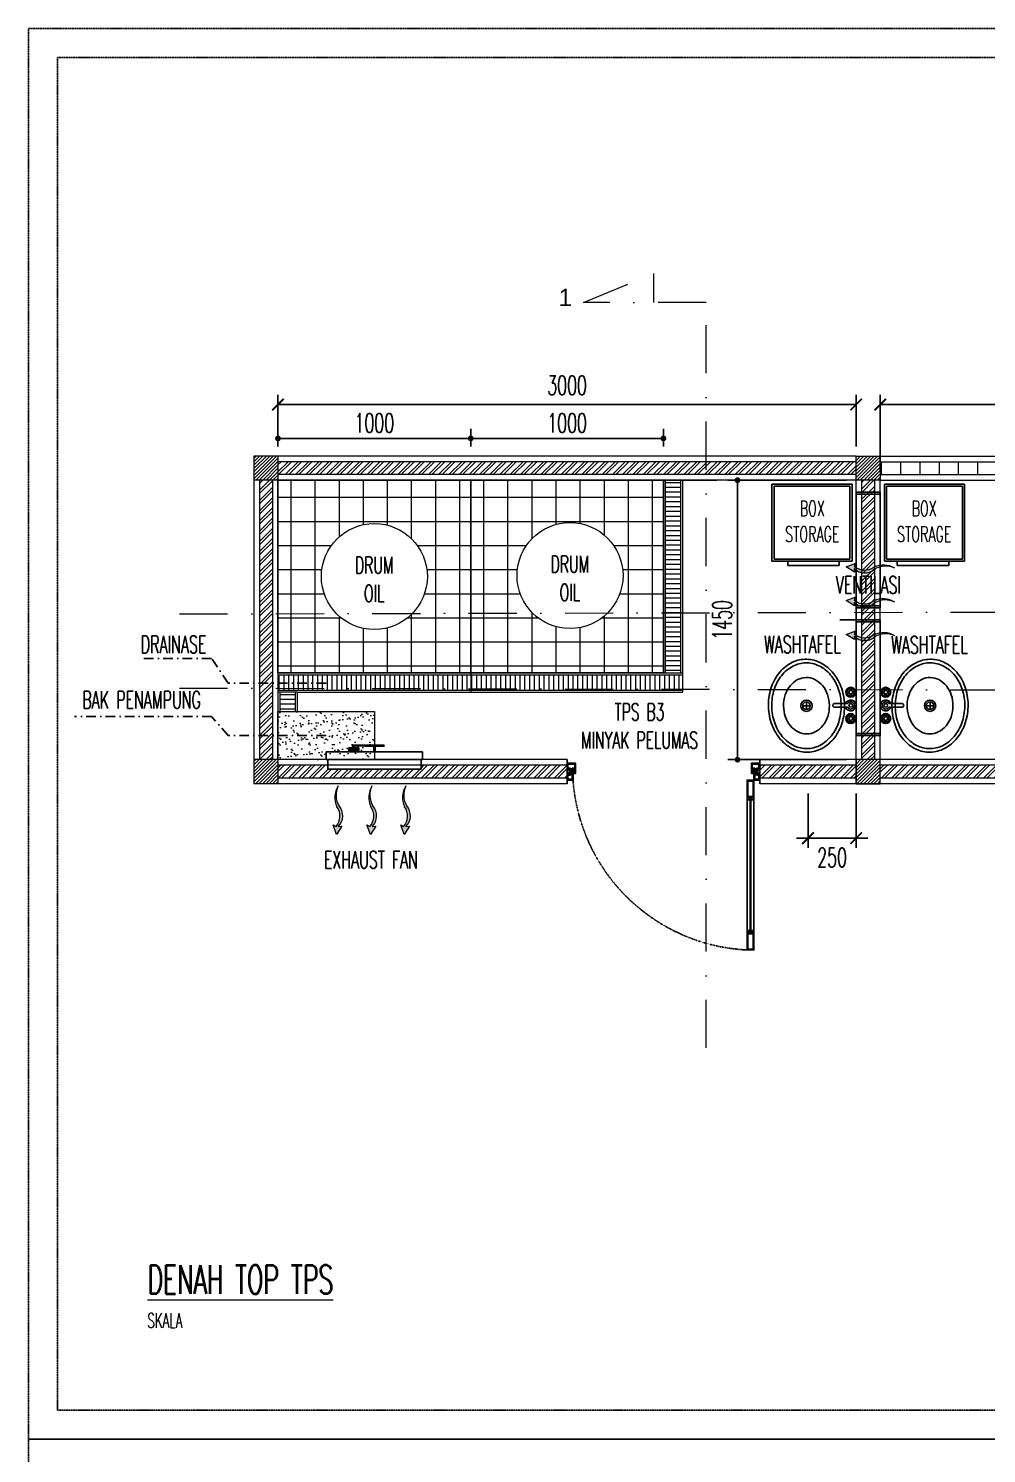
# Model space of a CAD drawing. Header units: millimetres. Extents: x -3140 to 122882, y -13467 to 35950.
# Drawn here: x 57513 to 62484, y 22979 to 30373 of the extents above; entities that cross this region are included whole.
import ezdxf

# ---------------------------------------------------------------- set-up
doc = ezdxf.new("R2010")
doc.units = ezdxf.units.MM
doc.header["$MEASUREMENT"] = 0
doc.linetypes.add('DASHDOT', pattern=[1, 0.5, -0.25, 0, -0.25])
doc.linetypes.add('HIDDEN', pattern=[0.375, 0.25, -0.125])
doc.layers.add('ALM', color=120, linetype='Continuous')
doc.layers.add('Edges', color=7, linetype='Continuous')
doc.layers.add('C NOTASI', color=3, linetype='Continuous', lineweight=5)
doc.layers.add('inst ME', color=7, linetype='Continuous', lineweight=13)
doc.styles.add('300', font='rs.shx', dxfattribs={"width": 0.6, "height": 100})
doc.styles.get("Standard").update_dxf_attribs({"font": 'arial.ttf'})
doc.dimstyles.new('300', dxfattribs={"dimtxt": 50, "dimasz": 30, "dimexe": 50, "dimexo": 50, "dimgap": 30, "dimtad": 2, "dimdec": 0, "dimzin": 0, "dimtxsty": '300', "dimblk": 'DOT', "dimcen": 0.2, "dimclrd": 1, "dimclre": 1, "dimclrt": 3, "dimadec": 0, "dimazin": 0, "dimtfac": 1, "dimtdec": 0, "dimtix": 1, "dimtmove": 0, "dimatfit": 3, "dimfxl": 1, "dimtolj": 1, "dimtzin": 0, "dimarcsym": 0})
pattern_1 = [(45, (79739.36, -46931.59), (-26.516504, 26.516504), []), (45, (79757.038, -46931.59), (-26.516504, 26.516504), [])]
pattern_2 = [(0, (79739.36, -46931.59), (0, 25), [])]
pattern_3 = [(90, (56751.16, 15065.72), (-125, 0), []), (180, (56751.16, 15065.72), (-7e-15, -125), [])]

# ---------------------------------------------------------------- blocks, each defined once
blk = doc.blocks.new('Sink - Oval top')
for p, q in [((-1, 0), (1, 0)), ((0, 1), (0, -1))]:
    blk.add_line(p, q)
at = {"linetype": 'Continuous'}
for points in [[(-12.23, 0.39, 0.117634), (-11.46, -3.36, 0.104469), (-8.88, -6.8, 0.090016), (-5.08, -9.07, 0.08192), (-0.32, -10.02, 0.08192), (4.49, -9.38, 0.090016), (8.42, -7.36, 0.104469), (11.22, -4.09, 0.117634), (12.23, -0.39, 0.117634), (11.46, 3.36, 0.104469), (8.88, 6.8, 0.090016), (5.08, 9.07, 0.08192), (0.32, 10.02, 0.08192), (-4.49, 9.38, 0.090016), (-8.42, 7.36, 0.104469), (-11.22, 4.09, 0.117634)], [(-11.29, 0.16, 0.118622), (-10.52, -3.25, 0.104678), (-8.07, -6.36, 0.089562), (-4.54, -8.37, 0.081185), (-0.13, -9.15, 0.081185), (4.3, -8.49, 0.089562), (7.89, -6.58, 0.104678), (10.42, -3.55, 0.118622), (11.29, -0.16, 0.118622), (10.52, 3.25, 0.104678), (8.07, 6.36, 0.089562), (4.54, 8.37, 0.081185), (0.13, 9.15, 0.081185), (-4.3, 8.49, 0.089562), (-7.89, 6.58, 0.104678), (-10.42, 3.55, 0.118622)], [(-7.42, 0.08, 0.118283), (-6.91, -2.17, 0.104607), (-5.29, -4.21, 0.089718), (-2.97, -5.53, 0.081436), (-0.07, -6.04, 0.081436), (2.84, -5.59, 0.089718), (5.2, -4.33, 0.104607), (6.86, -2.32, 0.118283), (7.42, -0.08, 0.118283), (6.91, 2.17, 0.104607), (5.29, 4.21, 0.089718), (2.97, 5.53, 0.081436), (0.07, 6.04, 0.081436), (-2.84, 5.59, 0.089718), (-5.2, 4.33, 0.104607), (-6.86, 2.32, 0.118283)]]:
    blk.add_lwpolyline(points, format="xyb", close=True, dxfattribs=at)
for radius in [1.5, 1]:
    blk.add_circle((0, 0), radius)
blk = doc.blocks.new('Faucet - Bathroom top')
for p, q in [((-4.107, 0.125), (-4.375, 0.125)), ((-3.75, 0.4788), (-3.75, 0.75)), ((-3.5, 0.482), (-3.5, 0.75)), ((-3.1461, 0.125), (-2.875, 0.125)), ((3.143, 0.125), (2.875, 0.125)), ((3.5, 0.4788), (3.5, 0.75)), ((3.75, 0.482), (3.75, 0.75)), ((4.1039, 0.125), (4.375, 0.125)), ((-4.1039, -0.125), (-4.375, -0.125)), ((-3.75, -0.4821), (-3.75, -0.75)), ((-3.5, -0.4789), (-3.5, -0.75)), ((-3.143, -0.125), (-2.875, -0.125)), ((-0.5, -0.8639), (-0.5, -4.5)), ((0.5, -4.5), (0.5, -0.8631)), ((3.1461, -0.125), (2.875, -0.125)), ((3.5, -0.4821), (3.5, -0.75)), ((3.75, -0.4789), (3.75, -0.75)), ((4.107, -0.125), (4.375, -0.125))]:
    blk.add_line(p, q)
for centre, radius in [((-3.625, 0), 1.375), ((-4.625, 0), 0.2795), ((-3.625, 0), 0.5), ((-3.625, 1), 0.2795), ((-2.625, 0), 0.2795), ((0, 0), 0.5), ((3.625, 0), 1.375), ((2.625, 0), 0.2795), ((3.625, 0), 0.5), ((3.625, 1), 0.2795), ((4.625, 0), 0.2795), ((-3.625, -1), 0.2795), ((3.625, -1), 0.2795)]:
    blk.add_circle(centre, radius)
for centre, radius, start, end in [((-3.625, 0), 1, 105.2407, 164.2093), ((-3.625, 0), 1, 16.44125, 74.07887), ((0, 0), 1.5, 289.6514, 250.3603), ((0, 0), 1, 300.3431, 239.7554), ((3.625, 0), 1, 106.12, 164.0884), ((3.625, 0), 1, 16.23422, 73.90469), ((-3.625, 0), 1, 196.2342, 253.9047), ((-3.625, 0), 1, 286.12, 344.0884), ((3.625, 0), 1, 196.4413, 254.0789), ((3.625, 0), 1, 285.2407, 344.2093), ((0, -4.5), 0.5, 180, 0)]:
    blk.add_arc(centre, radius, start, end)
blk = doc.blocks.new('_ArchTick')
at = {"color": 0, "linetype": 'ByBlock', "const_width": 0.15}
blk.add_lwpolyline([(-0.5, -0.5), (0.5, 0.5)], dxfattribs=at)
blk = doc.blocks.new('*D80')
at = {"layer": 'Defpoints', "color": 0, "transparency": 16777216}
for p in [(61932.8, 28422), (61932.8, 28029.6), (65682.8, 28029.6)]:
    blk.add_point(p, dxfattribs=at)
at = {"layer": 'inst ME', "color": 1, "lineweight": -2, "transparency": 16777216}
for p, q in [((61932.8, 28079.6), (61932.8, 28472)), ((65682.8, 28079.6), (65682.8, 28472)), ((65682.8, 28422), (61932.8, 28422))]:
    blk.add_line(p, q, dxfattribs=at)
at = {"layer": 'inst ME', "color": 1, "lineweight": -2, "transparency": 16777216, "xscale": 60, "yscale": 60, "zscale": 60, "rotation": 180}
blk.add_blockref('_ArchTick', (61932.8, 28422), dxfattribs=at)
at = {"layer": 'inst ME', "color": 1, "lineweight": -2, "transparency": 16777216, "xscale": 60, "yscale": 60, "zscale": 60}
blk.add_blockref('_ArchTick', (65682.8, 28422), dxfattribs=at)
at = {"layer": 'inst ME', "color": 3, "transparency": 16777216, "insert": (63807.8, 28522), "char_height": 100, "attachment_point": 5, "style": '300'}
blk.add_mtext('\\A1;3750', dxfattribs=at)
blk = doc.blocks.new('*D81')
at = {"layer": 'Defpoints', "color": 0, "transparency": 16777216}
for p in [(58807.8, 28422), (58807.8, 28154.6), (61807.8, 28154.6)]:
    blk.add_point(p, dxfattribs=at)
at = {"layer": 'inst ME', "color": 1, "lineweight": -2, "transparency": 16777216}
for p, q in [((58807.8, 28204.6), (58807.8, 28472)), ((61807.8, 28204.6), (61807.8, 28472)), ((61807.8, 28422), (58807.8, 28422))]:
    blk.add_line(p, q, dxfattribs=at)
at = {"layer": 'inst ME', "color": 1, "lineweight": -2, "transparency": 16777216, "xscale": 60, "yscale": 60, "zscale": 60, "rotation": 180}
blk.add_blockref('_ArchTick', (58807.8, 28422), dxfattribs=at)
at = {"layer": 'inst ME', "color": 1, "lineweight": -2, "transparency": 16777216, "xscale": 60, "yscale": 60, "zscale": 60}
blk.add_blockref('_ArchTick', (61807.8, 28422), dxfattribs=at)
at = {"layer": 'inst ME', "color": 3, "transparency": 16777216, "insert": (60307.8, 28522), "char_height": 100, "attachment_point": 5, "style": '300'}
blk.add_mtext('\\A1;3000', dxfattribs=at)
blk = doc.blocks.new('*D82')
at = {"layer": 'Defpoints', "color": 0, "transparency": 16777216}
for p in [(61557.8, 26454.6), (61807.8, 26454.6), (61557.8, 26172.4)]:
    blk.add_point(p, dxfattribs=at)
at = {"layer": 'inst ME', "color": 1, "lineweight": -2, "transparency": 16777216}
for p, q in [((61557.8, 26404.6), (61557.8, 26122.4)), ((61807.8, 26404.6), (61807.8, 26122.4)), ((61557.8, 26172.4), (61497.8, 26172.4)), ((61807.8, 26172.4), (61557.8, 26172.4)), ((61807.8, 26172.4), (61867.8, 26172.4))]:
    blk.add_line(p, q, dxfattribs=at)
at = {"layer": 'inst ME', "color": 1, "lineweight": -2, "transparency": 16777216, "xscale": 60, "yscale": 60, "zscale": 60}
blk.add_blockref('_ArchTick', (61557.8, 26172.4), dxfattribs=at)
at = {"layer": 'inst ME', "color": 1, "lineweight": -2, "transparency": 16777216, "xscale": 60, "yscale": 60, "zscale": 60, "rotation": 180}
blk.add_blockref('_ArchTick', (61807.8, 26172.4), dxfattribs=at)
at = {"layer": 'inst ME', "color": 3, "transparency": 16777216, "insert": (61682.8, 26072.4), "char_height": 100, "attachment_point": 5, "style": '300'}
blk.add_mtext('\\A1;250', dxfattribs=at)
blk = doc.blocks.new('industrial exhaust fan pl')
at = {"layer": 'Edges'}
for p, q in [((50.11, 66.59), (50.11, 66.72)), ((50.11, 66.72), (51.61, 66.72)), ((50.11, 66.59), (50.55, 66.59)), ((50.55, 66.33), (50.55, 66.59)), ((50.56, 66.59), (50.55, 66.59)), ((50.56, 66.59), (50.56, 66.33)), ((50.56, 66.59), (51.61, 66.59)), ((51.61, 66.59), (51.61, 66.72)), ((56.54, 66.59), (51.61, 66.59)), ((56.54, 66.59), (56.54, 66.72)), ((56.54, 66.72), (66.55, 66.72)), ((56.54, 66.59), (57.35, 66.59)), ((57.35, 66.33), (57.35, 66.59)), ((57.35, 66.59), (66.39, 66.59)), ((66.39, 66.59), (66.39, 66.33)), ((66.39, 66.59), (66.55, 66.59)), ((66.55, 66.59), (66.55, 66.72)), ((36.54, 59.13), (36.54, 63.13)), ((48.3, 63.13), (36.54, 63.13)), ((48.3, 64.5), (48.21, 64.5)), ((48.21, 64.5), (48.21, 64.27)), ((48.21, 64.27), (48.3, 64.27)), ((48.3, 65.34), (48.3, 64.5)), ((49.64, 65.34), (48.3, 65.34)), ((48.54, 64.5), (48.3, 64.5)), ((48.3, 64.27), (48.3, 63.13)), ((48.3, 64.27), (48.92, 64.27)), ((48.3, 63.13), (48.39, 63.13)), ((48.92, 64.27), (48.39, 63.83)), ((48.39, 63.83), (48.39, 63.13)), ((48.39, 63.13), (48.44, 63.13)), ((48.44, 63.83), (48.45, 63.84)), ((48.44, 63.83), (48.44, 63.13)), ((48.44, 63.13), (48.45, 63.13)), ((48.45, 63.84), (48.92, 64.24)), ((48.45, 63.84), (48.45, 63.13)), ((48.45, 63.13), (48.57, 63.13)), ((49.09, 65.27), (48.54, 64.5)), ((48.54, 64.5), (53.17, 64.5)), ((48.57, 63.83), (48.99, 64.18)), ((48.57, 63.83), (48.57, 63.13)), ((48.57, 63.13), (48.77, 63.13)), ((48.77, 63.83), (49.15, 64.12)), ((48.77, 63.83), (48.77, 63.13)), ((48.77, 63.13), (49.44, 63.13)), ((48.92, 64.27), (48.92, 64.27)), ((48.92, 64.27), (48.92, 64.24)), ((48.92, 64.24), (48.97, 64.27)), ((48.92, 64.27), (48.97, 64.27)), ((48.99, 64.27), (48.97, 64.27)), ((48.99, 64.27), (48.99, 64.18)), ((48.99, 64.18), (49.1, 64.27)), ((48.99, 64.27), (49.1, 64.27)), ((49.64, 65.27), (49.09, 65.27)), ((49.1, 64.27), (49.15, 64.27)), ((49.15, 64.27), (49.15, 64.12)), ((49.15, 64.12), (49.36, 64.27)), ((49.15, 64.27), (49.36, 64.27)), ((49.36, 64.27), (49.44, 64.27)), ((49.44, 64.27), (49.44, 63.13)), ((49.44, 64.27), (49.55, 64.27)), ((49.44, 63.13), (49.55, 63.13)), ((49.55, 63.83), (49.55, 64.27)), ((49.55, 64.27), (49.64, 64.27)), ((49.55, 63.83), (49.55, 63.13)), ((49.64, 63.83), (49.55, 63.83)), ((49.55, 63.13), (49.64, 63.13)), ((49.64, 65.34), (49.64, 65.27)), ((50.55, 65.34), (49.64, 65.34)), ((49.64, 65.27), (52.07, 65.27)), ((49.64, 63.83), (49.64, 64.27)), ((49.64, 64.27), (49.97, 64.27)), ((49.64, 63.83), (49.64, 63.13)), ((49.64, 63.13), (49.97, 63.13)), ((49.97, 63.83), (49.97, 64.27)), ((49.97, 64.27), (50.06, 64.27)), ((50.06, 63.83), (49.97, 63.83)), ((49.97, 63.83), (49.97, 63.13)), ((49.97, 63.13), (50.06, 63.13)), ((50.06, 63.83), (50.06, 64.27)), ((50.39, 64.27), (50.06, 64.27)), ((50.06, 63.83), (50.06, 63.13)), ((50.06, 63.13), (50.39, 63.13)), ((50.11, 66.2), (50.11, 66.33)), ((50.55, 66.33), (50.11, 66.33)), ((50.11, 66.2), (50.55, 66.2)), ((50.39, 63.83), (50.39, 64.27)), ((50.39, 64.27), (50.48, 64.27)), ((50.48, 63.83), (50.39, 63.83)), ((50.39, 63.83), (50.39, 63.13)), ((50.39, 63.13), (50.48, 63.13)), ((50.48, 63.83), (50.48, 64.27)), ((50.48, 64.27), (50.81, 64.27)), ((50.48, 63.83), (50.48, 63.13)), ((50.48, 63.13), (50.81, 63.13)), ((50.56, 66.33), (50.55, 66.33)), ((50.55, 65.34), (50.55, 66.2)), ((50.55, 66.2), (51.16, 66.2)), ((50.55, 65.34), (51.16, 65.34)), ((51.61, 66.33), (50.56, 66.33)), ((50.81, 63.83), (50.81, 64.27)), ((50.9, 64.27), (50.81, 64.27)), ((50.81, 63.83), (50.9, 63.83)), ((50.81, 63.83), (50.81, 63.13)), ((50.81, 63.13), (50.9, 63.13)), ((50.9, 64.27), (51.19, 64.27)), ((50.9, 63.83), (50.9, 64.27)), ((50.9, 63.83), (50.9, 63.13)), ((50.9, 63.13), (51.19, 63.13)), ((51.16, 65.34), (51.16, 66.2)), ((51.16, 66.2), (51.61, 66.2)), ((52.07, 65.34), (51.16, 65.34)), ((51.19, 63.83), (51.19, 64.27)), ((51.19, 64.27), (51.27, 64.27)), ((51.19, 63.83), (51.27, 63.83)), ((51.19, 63.83), (51.19, 63.13)), ((51.19, 63.13), (51.27, 63.13)), ((51.27, 63.83), (51.27, 64.27)), ((51.61, 64.27), (51.27, 64.27)), ((51.27, 63.83), (51.27, 63.13)), ((51.27, 63.13), (51.61, 63.13)), ((51.61, 66.2), (51.61, 66.33)), ((51.61, 66.33), (56.54, 66.33)), ((51.61, 63.83), (51.61, 64.27)), ((51.61, 64.27), (51.69, 64.27)), ((51.61, 63.83), (51.61, 63.13)), ((51.61, 63.83), (51.69, 63.83)), ((51.61, 63.13), (51.69, 63.13)), ((51.69, 63.83), (51.69, 64.27)), ((51.69, 64.27), (52.02, 64.27)), ((51.69, 63.83), (51.69, 63.13)), ((51.69, 63.13), (52.02, 63.13)), ((52.02, 63.83), (52.02, 64.27)), ((52.02, 64.27), (52.11, 64.27)), ((52.02, 63.83), (52.11, 63.83)), ((52.02, 63.83), (52.02, 63.13)), ((52.02, 63.13), (52.11, 63.13)), ((52.07, 65.34), (52.07, 65.27)), ((53.41, 65.34), (52.07, 65.34)), ((52.62, 65.27), (52.07, 65.27)), ((52.11, 63.83), (52.11, 64.27)), ((52.28, 64.27), (52.11, 64.27)), ((52.11, 63.83), (52.11, 63.13)), ((52.11, 63.13), (52.28, 63.13)), ((52.28, 64.27), (52.28, 63.13)), ((52.28, 64.27), (52.36, 64.27)), ((52.28, 63.13), (52.94, 63.13)), ((52.57, 64.11), (52.36, 64.27)), ((52.36, 64.27), (52.57, 64.27)), ((52.57, 64.27), (52.57, 64.11)), ((52.57, 64.27), (52.62, 64.27)), ((52.94, 63.83), (52.57, 64.11)), ((52.62, 65.27), (53.17, 64.5)), ((52.73, 64.19), (52.62, 64.27)), ((52.62, 64.27), (52.73, 64.27)), ((52.73, 64.27), (52.73, 64.19)), ((52.73, 64.27), (52.75, 64.27)), ((53.14, 63.83), (52.73, 64.19)), ((52.78, 64.25), (52.75, 64.27)), ((52.75, 64.27), (52.78, 64.27)), ((52.78, 64.27), (52.78, 64.25)), ((52.79, 64.27), (52.78, 64.27)), ((52.78, 64.27), (52.78, 64.27)), ((52.78, 64.27), (52.79, 64.27)), ((53.26, 63.83), (52.78, 64.25)), ((52.79, 64.27), (52.79, 64.27)), ((53.32, 63.83), (52.79, 64.27)), ((53.41, 64.27), (52.79, 64.27)), ((52.94, 63.83), (52.94, 63.13)), ((52.94, 63.13), (53.14, 63.13)), ((53.14, 63.83), (53.14, 63.13)), ((53.14, 63.13), (53.26, 63.13)), ((53.41, 64.5), (53.17, 64.5)), ((53.26, 63.83), (53.26, 63.13)), ((53.26, 63.13), (53.32, 63.13)), ((53.32, 63.83), (53.32, 63.13)), ((53.32, 63.13), (53.41, 63.13)), ((53.41, 64.5), (53.41, 65.34)), ((53.5, 64.5), (53.41, 64.5)), ((53.41, 64.27), (53.5, 64.27)), ((53.41, 63.13), (53.41, 64.27)), ((61.2, 63.13), (53.41, 63.13)), ((53.5, 64.5), (53.5, 64.27)), ((56.54, 66.2), (56.54, 66.33)), ((57.35, 66.33), (56.54, 66.33)), ((56.54, 66.2), (61.03, 66.2)), ((66.39, 66.33), (57.35, 66.33)), ((61.03, 66.2), (61.03, 66.07)), ((61.23, 66.2), (61.03, 66.2)), ((61.03, 66.07), (61.2, 66.07)), ((61.2, 63.13), (61.2, 66.07)), ((61.2, 66.07), (61.23, 66.07)), ((61.2, 63.13), (61.89, 63.13)), ((61.23, 66.2), (61.23, 66.07)), ((61.23, 66.2), (61.86, 66.2)), ((61.23, 66.07), (61.86, 66.07)), ((61.86, 66.2), (61.86, 66.07)), ((61.86, 66.2), (62.06, 66.2)), ((61.86, 66.07), (61.89, 66.07)), ((61.89, 63.13), (61.89, 66.07)), ((61.89, 66.07), (62.06, 66.07)), ((61.89, 63.13), (86.54, 63.13)), ((62.06, 66.2), (62.06, 66.07)), ((62.06, 66.2), (66.55, 66.2)), ((66.39, 66.33), (66.55, 66.33)), ((66.55, 66.2), (66.55, 66.33)), ((86.54, 59.13), (86.54, 63.13)), ((36.54, 59.13), (37.34, 59.13)), ((37.34, 59.13), (37.34, 54.25)), ((37.34, 59.13), (85.75, 59.13)), ((85.75, 54.25), (37.34, 54.25)), ((85.75, 59.13), (85.75, 54.25)), ((85.75, 59.13), (86.54, 59.13))]:
    blk.add_line(p, q, dxfattribs=at)
blk = doc.blocks.new('_Dot')
at = {"color": 0, "lineweight": -2}
blk.add_line((-0.5, 0), (-1, 0), dxfattribs=at)
at = {"color": 0, "const_width": 0.5}
blk.add_lwpolyline([(-0.25, 0, 1), (0.25, 0, 1)], format="xyb", close=True, dxfattribs=at)
blk = doc.blocks.new('*D137')
at = {"color": 1, "lineweight": -2, "transparency": 16777216}
for p, q in [((61757.8, 28029.6), (61142, 28029.6)), ((61192, 27999.6), (61192, 26609.6)), ((61757.8, 26579.6), (61142, 26579.6))]:
    blk.add_line(p, q, dxfattribs=at)
at = {"layer": 'Defpoints', "color": 0, "transparency": 16777216}
for p in [(61807.8, 28029.6), (61192, 26579.6), (61807.8, 26579.6)]:
    blk.add_point(p, dxfattribs=at)
at = {"color": 1, "lineweight": -2, "transparency": 16777216, "xscale": 30, "yscale": 30, "zscale": 30}
for p, rotation in [((61192, 28029.6), 90), ((61192, 26579.6), 270)]:
    blk.add_blockref('_Dot', p, dxfattribs=dict(at, rotation=rotation))
at = {"color": 3, "transparency": 16777216, "insert": (61112, 27304.6), "char_height": 100, "attachment_point": 5, "rotation": 90, "style": '300'}
blk.add_mtext('\\A1;1450', dxfattribs=at)
blk = doc.blocks.new('*D125')
at = {"color": 1, "lineweight": -2, "transparency": 16777216}
for p, q in [((58807.8, 28204.6), (58807.8, 28296.5)), ((58837.8, 28246.5), (59777.8, 28246.5)), ((59807.8, 28204.6), (59807.8, 28296.5))]:
    blk.add_line(p, q, dxfattribs=at)
at = {"layer": 'Defpoints', "color": 0, "transparency": 16777216}
for p in [(59807.8, 28246.5), (58807.8, 28154.6), (59807.8, 28154.6)]:
    blk.add_point(p, dxfattribs=at)
at = {"color": 1, "lineweight": -2, "transparency": 16777216, "xscale": 30, "yscale": 30, "zscale": 30, "rotation": 180}
blk.add_blockref('_Dot', (58807.8, 28246.5), dxfattribs=at)
at = {"color": 1, "lineweight": -2, "transparency": 16777216, "xscale": 30, "yscale": 30, "zscale": 30}
blk.add_blockref('_Dot', (59807.8, 28246.5), dxfattribs=at)
at = {"color": 3, "transparency": 16777216, "insert": (59307.8, 28326.5), "char_height": 100, "attachment_point": 5, "style": '300'}
blk.add_mtext('\\A1;1000', dxfattribs=at)
blk = doc.blocks.new('*D126')
at = {"color": 1, "lineweight": -2, "transparency": 16777216}
for p, q in [((59807.8, 28204.6), (59807.8, 28296.5)), ((59837.8, 28246.5), (60777.8, 28246.5)), ((60807.8, 28204.6), (60807.8, 28296.5))]:
    blk.add_line(p, q, dxfattribs=at)
at = {"layer": 'Defpoints', "color": 0, "transparency": 16777216}
for p in [(60807.8, 28246.5), (59807.8, 28154.6), (60807.8, 28154.6)]:
    blk.add_point(p, dxfattribs=at)
at = {"color": 1, "lineweight": -2, "transparency": 16777216, "xscale": 30, "yscale": 30, "zscale": 30, "rotation": 180}
blk.add_blockref('_Dot', (59807.8, 28246.5), dxfattribs=at)
at = {"color": 1, "lineweight": -2, "transparency": 16777216, "xscale": 30, "yscale": 30, "zscale": 30}
blk.add_blockref('_Dot', (60807.8, 28246.5), dxfattribs=at)
at = {"color": 3, "transparency": 16777216, "insert": (60307.8, 28326.5), "char_height": 100, "attachment_point": 5, "style": '300'}
blk.add_mtext('\\A1;1000', dxfattribs=at)

msp = doc.modelspace()

# ---------------------------------------------------------------- hatches: boundary and pattern name
at = {"layer": 'inst ME'}
h = msp.add_hatch(dxfattribs=at)
h.set_pattern_fill('ANSI31', color=129, scale=100, angle=360)
h.set_pattern_definition([(45, (79739.36, -46931.589), (-8.8388348, 8.8388348), [])])
h.paths.add_polyline_path([(58807.8, 28154.6), (58682.8, 28154.6), (58682.8, 28029.6), (58807.8, 28029.6)])
h.paths.add_polyline_path([(58807.8, 26579.6), (58682.8, 26579.6), (58682.8, 26454.6), (58807.8, 26454.6)])
h = msp.add_hatch(dxfattribs=at)
h.set_pattern_fill('ANSI32', color=129, scale=100, angle=360)
h.set_pattern_definition(pattern_1)
h.paths.add_polyline_path([(61807.8, 28125.6), (58807.8, 28125.6), (58807.8, 28058.6), (61807.8, 28058.6)])
h.paths.add_polyline_path([(58778.8, 28029.6), (58711.8, 28029.6), (58711.8, 26579.6), (58778.8, 26579.6)])
h = msp.add_hatch(dxfattribs=at)
h.set_pattern_fill('ANSI31', color=129, scale=100, angle=360)
h.set_pattern_definition([(45, (132419.179, -4052.352), (-8.8388348, 8.8388348), [])])
h.paths.add_polyline_path([(61932.8, 28154.6), (61807.8, 28154.6), (61807.8, 28029.6), (61932.8, 28029.6)])
h = msp.add_hatch(dxfattribs=at)
h.set_pattern_fill('_USER', color=4, scale=100, angle=90, pattern_type=0)
h.set_pattern_definition([(90, (79739.36, -46931.59), (-100, 6e-15), [])])
h.paths.add_polyline_path([(65682.8, 28125.6), (61932.8, 28125.6), (61932.8, 28058.6), (65682.8, 28058.6)])
h = msp.add_hatch(dxfattribs=at)
h.set_pattern_fill('ANSI37', color=129, scale=1000, angle=45)
h.set_pattern_definition(pattern_3)
h.paths.add_polyline_path([(59807.8, 28029.6), (58807.8, 28029.6), (58807.8, 27029.6), (59807.8, 27029.6)])
h.paths.add_polyline_path([(59582.8, 27529.6, -1), (59032.8, 27529.6, -1)], flags=16)
h.paths.add_polyline_path([(59184.8, 27449.5), (59430, 27449.5), (59430, 27581.5), (59184.8, 27581.5)], flags=8)
h = msp.add_hatch(dxfattribs=at)
h.set_pattern_fill('ANSI37', color=129, scale=1000, angle=45)
h.set_pattern_definition(pattern_3)
h.paths.add_polyline_path([(60807.8, 28029.6), (59807.8, 28029.6), (59807.8, 27029.6), (60807.8, 27029.6)])
h.paths.add_polyline_path([(60598.1, 27534.7, -1), (60048.1, 27534.7, -1)], flags=16)
h.paths.add_polyline_path([(60200.1, 27454.5), (60445.2, 27454.5), (60445.2, 27586.5), (60200.1, 27586.5)], flags=8)
h = msp.add_hatch(dxfattribs=at)
h.set_pattern_fill('_USER', color=4, scale=25, pattern_type=0)
h.set_pattern_definition(pattern_2)
h.paths.add_polyline_path([(60897.8, 28029.6), (60817.8, 28029.6), (60817.8, 27019.6), (60897.8, 27019.6)])
h = msp.add_hatch(dxfattribs=at)
h.set_pattern_fill('ANSI32', color=129, scale=100, angle=360)
h.set_pattern_definition([(45, (132419.18, -4052.352), (-26.516504, 26.516504), []), (45, (132436.856, -4052.352), (-26.516504, 26.516504), [])])
h.paths.add_polyline_path([(61903.8, 28029.6), (61836.8, 28029.6), (61836.8, 26579.6), (61903.8, 26579.6)])
h = msp.add_hatch(color=4, dxfattribs=at)
h.dxf.hatch_style = 1
h.paths.add_polyline_path([(61799.5, 27553.2), (61796.9, 27571.9, 0.398617), (61903.8, 27568.1, -0.256098), (62007.5, 27572.7, 0.254419), (61899.8, 27578.7, -0.347199), (61796.9, 27583.9), (61806, 27599.4), (61755.1, 27580.5)])
h = msp.add_hatch(color=4, dxfattribs=at)
h.dxf.hatch_style = 1
h.paths.add_polyline_path([(61799.5, 27377.7), (61796.9, 27396.3, 0.398617), (61903.8, 27392.5, -0.256098), (62007.5, 27397.2, 0.254419), (61899.8, 27403.2, -0.347199), (61796.9, 27408.4), (61806, 27423.9), (61755.1, 27404.9)])
h = msp.add_hatch(color=4, dxfattribs=at)
h.dxf.hatch_style = 1
h.paths.add_polyline_path([(61799.5, 27202.2), (61796.9, 27220.8, 0.398617), (61903.8, 27217, -0.256098), (62007.5, 27221.7, 0.254419), (61899.8, 27227.7, -0.347199), (61796.9, 27232.8), (61806, 27248.3), (61755.1, 27229.4)])
h = msp.add_hatch(dxfattribs=at)
h.set_pattern_fill('_USER', color=4, scale=25, angle=90, pattern_type=0)
h.set_pattern_definition([(90, (79739.36, -46931.59), (-25, 2e-15), [])])
h.paths.add_polyline_path([(60907.8, 27019.6), (59807.8, 27019.6), (59807.8, 26939.6), (60907.8, 26939.6)])
h.paths.add_polyline_path([(59807.8, 27019.6), (58807.8, 27019.6), (58807.8, 26939.6), (59807.8, 26939.6)])
h = msp.add_hatch(dxfattribs=at)
h.set_pattern_fill('_USER', color=4, scale=25, pattern_type=0)
h.set_pattern_definition(pattern_2)
h.paths.add_polyline_path([(58897.8, 26929.6), (58817.8, 26929.6), (58817.8, 26829.6), (58897.8, 26829.6)])
h = msp.add_hatch(dxfattribs=at)
h.set_pattern_fill('AR-SAND', color=4, scale=30)
h.set_pattern_definition([(37.5, (79739.36, -46931.59), (-1.8898, 57.804713), [0, -45.6, 0, -51, 0, -48.75]), (7.5, (79739.36, -46931.59), (53.0933, 84.66438), [0, -24.6, 0, -41.1, 0, -15.75]), (327.5, (79702.46, -46931.59), (93.424256, 0.16977), [0, -15, 0, -54, 0, -70.5]), (317.5, (79702.46, -46931.59), (90.1838, 26.33027), [0, -7.5, 0, -35.4, 0, -40.5])])
h.paths.add_polyline_path([(58807.8, 26829.6), (58807.8, 26579.6), (59307.8, 26579.6), (59307.8, 26829.6)])
h = msp.add_hatch(dxfattribs=at)
h.set_pattern_fill('ANSI32', color=129, scale=100, angle=360)
h.set_pattern_definition(pattern_1)
h.paths.add_polyline_path([(60307.8, 26550.6), (59550, 26550.6), (59550, 26530.8), (59065.8, 26530.8), (59065.8, 26550.6), (58807.8, 26550.6), (58807.8, 26483.6), (60307.8, 26483.6)])
h = msp.add_hatch(dxfattribs=at)
h.set_pattern_fill('ANSI32', color=129, scale=100, angle=360)
h.set_pattern_definition(pattern_1)
h.paths.add_polyline_path([(61807.8, 26550.6), (61307.8, 26550.6), (61307.8, 26483.6), (61807.8, 26483.6)])
h = msp.add_hatch(dxfattribs=at)
h.set_pattern_fill('ANSI31', color=129, scale=100, angle=360)
h.set_pattern_definition([(45, (132419.179, -5627.352), (-8.8388348, 8.8388348), [])])
h.paths.add_polyline_path([(61932.8, 26579.6), (61807.8, 26579.6), (61807.8, 26454.6), (61932.8, 26454.6)])
h = msp.add_hatch(dxfattribs=at)
h.set_pattern_fill('ANSI32', color=129, scale=100, angle=360)
h.set_pattern_definition(pattern_1)
h.paths.add_polyline_path([(62882.8, 26550.6), (61932.8, 26550.6), (61932.8, 26483.6), (62882.8, 26483.6)])
h = msp.add_hatch(color=4, dxfattribs=at)
h.dxf.hatch_style = 1
h.paths.add_polyline_path([(59139.5, 26235.1), (59120.9, 26232.5, 0.398617), (59124.7, 26339.4, -0.256098), (59120, 26443, 0.254419), (59114, 26335.3, -0.347199), (59108.9, 26232.5), (59093.4, 26241.6), (59112.3, 26190.6)])
h = msp.add_hatch(color=4, dxfattribs=at)
h.dxf.hatch_style = 1
h.paths.add_polyline_path([(59315.1, 26235.1), (59296.4, 26232.5, 0.398617), (59300.2, 26339.4, -0.256098), (59295.6, 26443, 0.254419), (59289.5, 26335.3, -0.347199), (59284.4, 26232.5), (59268.9, 26241.6), (59287.8, 26190.6)])
h = msp.add_hatch(color=4, dxfattribs=at)
h.dxf.hatch_style = 1
h.paths.add_polyline_path([(59490.6, 26235.1), (59471.9, 26232.5, 0.398617), (59475.7, 26339.4, -0.256098), (59471.1, 26443, 0.254419), (59465.1, 26335.3, -0.347199), (59459.9, 26232.5), (59444.4, 26241.6), (59463.3, 26190.6)])

# ---------------------------------------------------------------- linework, layer by layer
at = {"linetype": 'Continuous'}
for p, q in [((61370.7, 27609.3), (61370.7, 28009.2)), ((61370.7, 28009.2), (61786.1, 28009.2)), ((61381.8, 27620.4), (61381.8, 27998.1)), ((61381.8, 27998.1), (61775, 27998.1)), ((61775, 27998.1), (61775, 27620.4)), ((61786.1, 28009.2), (61786.1, 27609.3)), ((61954.6, 28009.2), (61954.6, 27609.3)), ((62370, 28009.2), (61954.6, 28009.2)), ((61965.7, 27998.1), (61965.7, 27620.4)), ((62358.9, 27998.1), (61965.7, 27998.1)), ((62358.9, 27620.4), (62358.9, 27998.1)), ((62370, 27609.3), (62370, 28009.2)), ((61786.1, 27609.3), (61370.7, 27609.3)), ((61775, 27620.4), (61381.8, 27620.4)), ((61452.8, 27587), (61452.8, 27609.3)), ((61719.4, 27587), (61452.8, 27587)), ((61954.6, 27609.3), (62370, 27609.3)), ((61965.7, 27620.4), (62358.9, 27620.4)), ((62021.2, 27609.3), (62021.2, 27587)), ((62021.2, 27587), (62287.9, 27587)), ((62287.9, 27587), (62287.9, 27609.3))]:
    msp.add_line(p, q, dxfattribs=at)
at = {"linetype": 'DASHDOT'}
for points in [[(57513.4, 23054.3), (67048.4, 23054.3), (67048.4, 30373.4), (57513.4, 30373.4)], [(57663.4, 23204.3), (66898.4, 23204.3), (66898.4, 30223.4), (57663.4, 30223.4)], [(57513.4, 15735.3), (67048.4, 15735.3), (67048.4, 23054.3), (57513.4, 23054.3)]]:
    msp.add_lwpolyline(points, close=True, dxfattribs=at)
for points in [[(61807.8, 27967.6), (61932.8, 27967.6), (61932.8, 27367.6), (61807.8, 27367.6), (61807.8, 27967.6)], [(61807.8, 27957.6), (61932.8, 27957.6)], [(61719.4, 27587), (61719.4, 27609.3)], [(61807.8, 27367.6), (61807.8, 27305.6), (61722.1, 27305.6)], [(61932.8, 27377.6), (61807.8, 27377.6)], [(61807.8, 27304.6), (61932.8, 27304.6), (61932.8, 26704.6), (61807.8, 26704.6), (61807.8, 27304.6)], [(61807.8, 27294.6), (61932.8, 27294.6)], [(61932.8, 26714.6), (61807.8, 26714.6)]]:
    msp.add_lwpolyline(points)
at = {"color": 3, "linetype": 'DASHDOT', "ltscale": 100}
for points in [[(59057.8, 26976.1), (58550.2, 26976.1), (58462.8, 27105), (58067, 27105)], [(59057.8, 26704.6), (58550.2, 26704.6), (58463.7, 26802.9), (57752.6, 26802.9)]]:
    msp.add_lwpolyline(points, dxfattribs=at)
at = {"layer": 'ALM'}
for p, q in [((61241.8, 26371.9), (61241.8, 25693.5)), ((61277, 26371.9), (61277, 25693.5))]:
    msp.add_line(p, q, dxfattribs=at)
for points in [[(60338.7, 26530.4), (60343.5, 26530.4), (60347.5, 26522.5), (60351.9, 26522.5), (60351.9, 26561.3), (60307.8, 26561.3), (60307.8, 26522.5), (60312.2, 26522.5), (60316.2, 26530.4), (60320.6, 26530.4), (60320.6, 26517.2), (60320.6, 26504), (60316.2, 26504), (60312.2, 26511.9), (60307.8, 26511.9), (60307.8, 26473.2), (60338.7, 26473.2)], [(60334.3, 26477.6), (60312.2, 26477.6), (60312.2, 26499.6), (60325, 26499.6), (60325, 26517.2), (60325, 26534.8), (60312.2, 26534.8), (60312.2, 26556.9), (60347.5, 26556.9), (60347.5, 26534.8), (60334.3, 26534.8)], [(61277, 26530.4), (61272.2, 26530.4), (61268.2, 26522.5), (61263.8, 26522.5), (61263.8, 26561.3), (61307.8, 26561.3), (61307.8, 26522.5), (61303.4, 26522.5), (61299.5, 26530.4), (61295.1, 26530.4), (61295.1, 26517.2), (61295.1, 26504), (61299.5, 26504), (61303.4, 26511.9), (61307.8, 26511.9), (61307.8, 26473.2), (61277, 26473.2)], [(61281.4, 26477.6), (61303.4, 26477.6), (61303.4, 26499.6), (61290.7, 26499.6), (61290.7, 26517.2), (61290.7, 26534.8), (61303.4, 26534.8), (61303.4, 26556.9), (61268.2, 26556.9), (61268.2, 26534.8), (61281.4, 26534.8)], [(60351.9, 26521.6), (60346.9, 26521.6), (60343, 26529.6), (60339.6, 26529.6), (60339.6, 26517.2), (60347.5, 26517.2), (60347.5, 26512.8), (60339.6, 26512.8), (60339.6, 26508.4), (60351.9, 26508.4)], [(61254.1, 26371.9), (61254.1, 26376.3), (61250.6, 26380.2), (61250.6, 26384.6), (61268.2, 26384.6), (61268.2, 26380.2), (61264.7, 26376.3), (61264.7, 26371.9), (61277, 26371.9), (61277, 26473.2), (61272.6, 26473.2), (61272.6, 26473.2), (61246.2, 26473.2), (61246.2, 26473.2), (61241.8, 26473.2), (61241.8, 26371.9)], [(61263.8, 26521.6), (61268.7, 26521.6), (61272.7, 26529.6), (61276.1, 26529.6), (61276.1, 26517.2), (61268.2, 26517.2), (61268.2, 26512.8), (61276.1, 26512.8), (61276.1, 26508.4), (61263.8, 26508.4)], [(61246.2, 26389.1), (61246.2, 26468.8), (61272.6, 26468.8), (61272.6, 26389.1)], [(61254.1, 25693.5), (61254.1, 25689.1), (61250.6, 25685.2), (61250.6, 25680.8), (61268.2, 25680.8), (61268.2, 25685.2), (61264.7, 25689.1), (61264.7, 25693.5), (61277, 25693.5), (61277, 25592.2), (61272.6, 25592.2), (61272.6, 25592.2), (61246.2, 25592.2), (61246.2, 25592.2), (61241.8, 25592.2), (61241.8, 25693.5)], [(61246.2, 25676.4), (61246.2, 25596.6), (61272.6, 25596.6), (61272.6, 25676.4)]]:
    msp.add_lwpolyline(points, close=True, dxfattribs=at)
at = {"layer": 'ALM', "color": 251}
for points in [[(61257.6, 26371.9), (61257.6, 26381.1), (61261.1, 26381.1), (61261.1, 26371.9), (61264.7, 26371.9), (61264.7, 26384.6), (61254.1, 26384.6), (61254.1, 26371.9)], [(61261.1, 25684.3), (61261.1, 26381.1), (61257.6, 26381.1), (61257.6, 25684.3)], [(61257.6, 25693.5), (61257.6, 25684.3), (61261.1, 25684.3), (61261.1, 25693.5), (61264.7, 25693.5), (61264.7, 25680.8), (61254.1, 25680.8), (61254.1, 25693.5)]]:
    msp.add_lwpolyline(points, close=True, dxfattribs=at)
at = {"layer": 'ALM', "color": 251, "linetype": 'HIDDEN', "ltscale": 0.35}
msp.add_arc((61287.8, 26542.8), 951.7, 184.19589, 267.23441, dxfattribs=at)
at = {"layer": 'inst ME'}
for p, q in [((60307.8, 26579.6), (60307.8, 26454.6)), ((61307.8, 26579.6), (61307.8, 26454.6))]:
    msp.add_line(p, q, dxfattribs=at)
at = {"layer": 'inst ME', "color": 252, "linetype": 'DASHDOT', "ltscale": 500}
for points in [[(61029.7, 25083.5), (61029.7, 28951.8), (60392.6, 28951.8), (60755.6, 29101.6), (60755.6, 28951.8)], [(58296.7, 27335.7), (66001.9, 27353.4), (66001.9, 27974.9), (66151.7, 27611.9), (66001.9, 27611.9)], [(58296.7, 26951), (66001.9, 26933.3), (66001.9, 26311.8), (66151.7, 26674.7), (66001.9, 26674.7)]]:
    msp.add_lwpolyline(points, dxfattribs=at)
at = {"layer": 'inst ME'}
for points in [[(61807.8, 28154.6), (58682.8, 28154.6)], [(58682.8, 28154.6), (58682.8, 26454.6)], [(58807.8, 28154.6), (58807.8, 26454.6)], [(61807.8, 28125.6), (58807.8, 28125.6)], [(61807.8, 28125.6), (59307.8, 28125.6)], [(62882.8, 26454.6), (61807.8, 26454.6), (61807.8, 28154.6), (65807.8, 28154.6), (65807.8, 26454.6), (64732.8, 26454.6)], [(61932.8, 28125.6), (65682.8, 28125.6)], [(61807.8, 28029.6), (58682.8, 28029.6)], [(58711.8, 28029.6), (58711.8, 26579.6)], [(58778.8, 28029.6), (58778.8, 26579.6)], [(61807.8, 28058.6), (58807.8, 28058.6)], [(58807.8, 28029.6), (59807.8, 28029.6), (59807.8, 27029.6), (58807.8, 27029.6), (58807.8, 28029.6)], [(58807.8, 27029.6), (60807.8, 27029.6), (60807.8, 28029.6), (61085.1, 28029.6)], [(58907.8, 26929.6), (60907.8, 26929.6), (60907.8, 28029.6)], [(61807.8, 28058.6), (59307.8, 28058.6)], [(59807.8, 28029.6), (60807.8, 28029.6), (60807.8, 27029.6), (59807.8, 27029.6), (59807.8, 28029.6)], [(60817.8, 27029.6), (60817.8, 28029.6)], [(60897.8, 27029.6), (60897.8, 28029.6)], [(61836.8, 26579.6), (61836.8, 28029.6)], [(61903.8, 26579.6), (61903.8, 28029.6)], [(61932.8, 28058.6), (65682.8, 28058.6)], [(62882.8, 26579.6), (61932.8, 26579.6), (61932.8, 28029.6), (65682.8, 28029.6), (65682.8, 26579.6), (64732.8, 26579.6)], [(61796.9, 27571.9), (61799.5, 27553.2), (61755.1, 27580.5), (61806, 27599.4), (61796.9, 27583.9)], [(61796.9, 27396.3), (61799.5, 27377.7), (61755.1, 27404.9), (61806, 27423.9), (61796.9, 27408.4)], [(61796.9, 27220.8), (61799.5, 27202.2), (61755.1, 27229.4), (61806, 27248.3), (61796.9, 27232.8)], [(58807.8, 27029.6), (58807.8, 26829.6)], [(58807.8, 27019.6), (60907.8, 27019.6)], [(59807.8, 27029.6), (59807.8, 26929.6)], [(60807.8, 27029.6), (60907.8, 27029.6)], [(58807.8, 26939.6), (60907.8, 26939.6)], [(58907.8, 26929.6), (58807.8, 26929.6)], [(58817.8, 26929.6), (58817.8, 26829.6)], [(58897.8, 26929.6), (58897.8, 26829.6)], [(58907.8, 26929.6), (58907.8, 26829.6)], [(58807.8, 26829.6), (59307.8, 26829.6), (59307.8, 26579.6), (58807.8, 26579.6), (58807.8, 26829.6)], [(60307.8, 26579.6), (58682.8, 26579.6)], [(60307.8, 26550.6), (58807.8, 26550.6)], [(59182.8, 26550.6), (58807.8, 26550.6)], [(60307.8, 26454.6), (60307.8, 26579.6)], [(60307.8, 26454.6), (60307.8, 26579.6)], [(61807.8, 26579.6), (61307.8, 26579.6)], [(61307.8, 26454.6), (61307.8, 26579.6)], [(61807.8, 26550.6), (61307.8, 26550.6)], [(62882.8, 26550.6), (61932.8, 26550.6)], [(60307.8, 26483.6), (58807.8, 26483.6)], [(59182.8, 26483.6), (58807.8, 26483.6)], [(61807.8, 26483.6), (61307.8, 26483.6)], [(62882.8, 26483.6), (61932.8, 26483.6)], [(60307.8, 26454.6), (58682.8, 26454.6)], [(61807.8, 26454.6), (61307.8, 26454.6)], [(59120.9, 26232.5), (59139.5, 26235.1), (59112.3, 26190.6), (59093.4, 26241.6), (59108.9, 26232.5)], [(59296.4, 26232.5), (59315.1, 26235.1), (59287.8, 26190.6), (59268.9, 26241.6), (59284.4, 26232.5)], [(59471.9, 26232.5), (59490.6, 26235.1), (59463.3, 26190.6), (59444.4, 26241.6), (59459.9, 26232.5)]]:
    msp.add_lwpolyline(points, dxfattribs=at)
for points in [[(61932.8, 28029.6), (61807.8, 28029.6), (61807.8, 28154.6), (61932.8, 28154.6)], [(61932.8, 26579.6), (61807.8, 26579.6), (61807.8, 26454.6), (61932.8, 26454.6)]]:
    msp.add_lwpolyline(points, close=True, dxfattribs=at)
at = {"layer": 'inst ME', "color": 5}
for centre in [(59307.8, 27529.6), (60323.1, 27534.7)]:
    msp.add_circle(centre, 275, dxfattribs=at)
at = {"layer": 'inst ME'}
for centre, radius, start, end in [((61851.6, 27646.4), 83.1, 228.83856, 305.42645), ((61948.1, 27476.7), 112.9, 58.25534, 115.35257), ((61959.9, 27475.9), 107.9, 63.83563, 121.29412), ((61852.4, 27626.4), 77.8, 224.50442, 311.4367), ((61851.6, 27470.9), 83.1, 228.83856, 305.42645), ((61852.4, 27450.9), 77.8, 224.50442, 311.4367), ((61948.1, 27301.2), 112.9, 58.25534, 115.35257), ((61959.9, 27300.4), 107.9, 63.83563, 121.29412), ((61851.6, 27295.4), 83.1, 228.83856, 305.42645), ((61852.4, 27275.3), 77.8, 224.50442, 311.4367), ((61948.1, 27125.7), 112.9, 58.25534, 115.35257), ((61959.9, 27124.8), 107.9, 63.83563, 121.29412), ((59216, 26383.7), 112.9, 148.25534, 205.35257), ((59216.9, 26395.5), 107.9, 153.83563, 211.29412), ((59391.5, 26383.7), 112.9, 148.25534, 205.35257), ((59392.4, 26395.5), 107.9, 153.83563, 211.29412), ((59567, 26383.7), 112.9, 148.25534, 205.35257), ((59567.9, 26395.5), 107.9, 153.83563, 211.29412), ((59046.3, 26287.2), 83.1, 318.83856, 35.42645), ((59066.4, 26287.9), 77.8, 314.50442, 41.4367), ((59221.8, 26287.2), 83.1, 318.83856, 35.42645), ((59241.9, 26287.9), 77.8, 314.50442, 41.4367), ((59397.3, 26287.2), 83.1, 318.83856, 35.42645), ((59417.4, 26287.9), 77.8, 314.50442, 41.4367)]:
    msp.add_arc(centre, radius, start, end, dxfattribs=at)

# ---------------------------------------------------------------- block references
for name, p, xscale, yscale, zscale, rotation in [('Sink - Oval top', (61549.8, 26859.4), -19.72316138732083, 19.70536471564309, 19.72316138732083, 90.00000000000007), ('Sink - Oval top', (62190.9, 26859.4), 19.72316138732083, 19.70536471564309, 19.72316138732083, 269.9999999999999), ('Faucet - Bathroom top', (61779.7, 26861.1), 18.79984640655463, 18.7828828636662, 18.79984640655463, 270), ('Faucet - Bathroom top', (61961, 26861.1), -18.79984640655463, 18.7828828636662, 18.79984640655463, 90)]:
    msp.add_blockref(name, p, dxfattribs=dict(xscale=xscale, yscale=yscale, zscale=zscale, rotation=rotation))
at = {"xscale": 10.00190398914607, "yscale": 10.00190398914607, "zscale": 10.00190398914607}
msp.add_blockref('industrial exhaust fan pl', (58692.3, 25988.2), dxfattribs=at)

# ---------------------------------------------------------------- texts
at = {"layer": 'C NOTASI', "color": 3, "char_height": 90, "width": 569.052, "attachment_point": 5, "style": '300'}
for s, insert in [('\\A1;{\\C256;VENTILASI}', (61871.8, 27485.9)), ('\\A1;{\\C256;WASHTAFEL}', (61529.2, 27177.5)), ('\\A1;{\\C256;WASHTAFEL}', (62188.4, 27174.9))]:
    msp.add_mtext(s, dxfattribs=dict(at, insert=insert))
at = {"layer": 'inst ME', "color": 3, "insert": (60298.7, 28977.8), "char_height": 90, "attachment_point": 5}
msp.add_mtext('\\A1;1', dxfattribs=at)
at = {"layer": 'inst ME', "color": 3, "attachment_point": 5, "style": '300'}
for s, insert, char_height in [('\\A1;BOX\\PSTORAGE', (61580, 27815.7), 80), ('\\A1;BOX\\PSTORAGE', (62160.7, 27815.7), 80), ('\\A1;DRUM\\POIL', (59307.4, 27515.5), 88), ('\\A1;DRUM \\POIL', (60322.6, 27520.5), 88), ('\\A1;TPS B3\\PMINYAK PELUMAS', (60684, 26754), 88)]:
    msp.add_mtext(s, dxfattribs=dict(at, insert=insert, char_height=char_height))
for s, insert, char_height, width in [('\\A1;DRAINASE', (58266.4, 27177.8), 90, 365.812), ('\\A1;BAK PENAMPUNG', (58100.5, 26890), 90, 706.214), ('\\A1;EXHAUST FAN', (59290.2, 26060.1), 90, 692.617), ('\\A1;\\pxql;{\\LDENAH TOP TPS\\P\\H0.5x;\\lSKALA}', (60226.3, 23794.5), 150, 4192.106)]:
    msp.add_mtext(s, dxfattribs=dict(at, insert=insert, char_height=char_height, width=width))

# ---------------------------------------------------------------- dimensions: what is measured, and where the dimension line sits
for base, p1, p2, picture, middle in [((59807.8, 28246.5), (58807.8, 28154.6), (59807.8, 28154.6), '*D125', (59307.8, 28326.5)), ((60807.8, 28246.5), (59807.8, 28154.6), (60807.8, 28154.6), '*D126', (60307.8, 28326.5))]:
    dim = msp.add_linear_dim(base=base, p1=p1, p2=p2, dimstyle='300')
    dim.commit()
    dim.dimension.update_dxf_attribs({"geometry": picture, "text_midpoint": middle})
dim = msp.add_linear_dim(base=(61192, 26579.6), p1=(61807.8, 28029.6), p2=(61807.8, 26579.6), angle=90, dimstyle='300')
dim.commit()
dim.dimension.update_dxf_attribs({"geometry": '*D137', "text_midpoint": (61112, 27304.6)})
at = {"layer": 'inst ME'}
for base, p1, p2, picture, middle in [((58807.8, 28422), (61807.8, 28154.6), (58807.8, 28154.6), '*D81', (60307.8, 28522)), ((61932.8, 28422), (65682.8, 28029.6), (61932.8, 28029.6), '*D80', (63807.8, 28522)), ((61557.8, 26172.4), (61807.8, 26454.6), (61557.8, 26454.6), '*D82', (61682.8, 26072.4))]:
    dim = msp.add_linear_dim(base=base, p1=p1, p2=p2, dimstyle='300', override={"dimtxt": 100, "dimasz": 60, "dimgap": 50, "dimblk": 'ArchTick', "dimazin": 2, "dimfxl": 1.5, "dimarcsym": 1}, dxfattribs=at)
    dim.commit()
    dim.dimension.update_dxf_attribs({"geometry": picture, "text_midpoint": middle})

doc.saveas('drawing.dxf')
